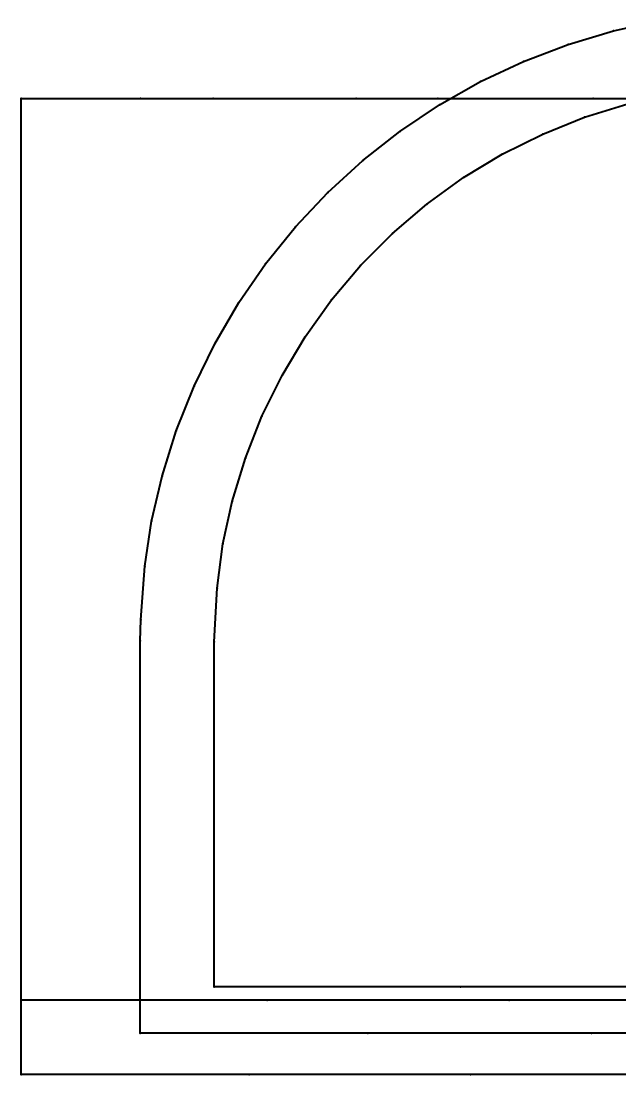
# Model space of a CAD drawing. Extents: x -2408 to 1029, y -526 to 2095.
# Drawn here: x 416.4 to 457.3, y 1470.2 to 1542.4 of the extents above; entities that cross this region are included whole.
import ezdxf

# ---------------------------------------------------------------- set-up
doc = ezdxf.new("R2010")
doc.units = 0

# ---------------------------------------------------------------- blocks, each defined once
blk = doc.blocks.new('-30')
at = {"layer": '1'}
for points in [[(281.533212, 796.135864), (266.529593, 796.135864), (251.06136, 796.135864), (235.699931, 796.135864), (220.231689, 796.135864), (204.781679, 796.135864), (189.638661, 796.135864), (174.015274, 796.135864), (174.015274, 862.937851), (187.175975, 862.937851), (202.55039, 862.937851), (218.340909, 862.937851), (233.516824, 862.937851), (249.711435, 862.937851), (265.049816, 862.937851), (280.228961, 862.937851)], [(194.876315, 640.993118), (179.795567, 640.993118), (164.491203, 640.993118), (148.894386, 640.993118), (148.894386, 667.858505), (148.944749, 669.294081), (149.21655, 672.948974), (149.68187, 676.036991), (150.400337, 679.11425), (151.376763, 682.214985), (152.599019, 685.285194), (154.012896, 688.1827), (155.661028, 690.998012), (157.4936, 693.648788), (159.542939, 696.183859), (161.751355, 698.5313), (164.156973, 700.73123), (166.691478, 702.721654), (169.400742, 704.538542), (172.206583, 706.127772), (175.148409, 707.512321), (178.208376, 708.682353), (181.30982, 709.613483), (184.323657, 710.274496)]]:
    blk.add_lwpolyline(points, dxfattribs=at)
at = {"layer": '14'}
for points in [[(288.227416, 801.215897), (269.265299, 801.215897), (255.025405, 801.215897), (238.793439, 801.215897), (223.404164, 801.215897), (207.430386, 801.215897), (190.876288, 801.215897), (174.015274, 801.215897), (174.015274, 862.937851), (182.200869, 862.937851), (196.968828, 862.937851), (213.179199, 862.937851), (229.86736, 862.937851), (245.673339, 862.937851), (262.127564, 862.937851), (278.779259, 862.937851)], [(187.38949, 644.168091), (170.835396, 644.168091), (153.97439, 644.168091), (153.97439, 667.79007), (154.173226, 671.459665), (154.561084, 674.478445), (155.197619, 677.391547), (156.109505, 680.361135), (157.244633, 683.229789), (158.614812, 686.013535), (160.198973, 688.660798), (162.004009, 691.186067), (163.995426, 693.542279), (166.184435, 695.742084), (168.530856, 697.745036), (171.047357, 699.562509), (173.686833, 701.159719), (176.463957, 702.543724), (179.326943, 703.692542), (182.291933, 704.618727)]]:
    blk.add_lwpolyline(points, dxfattribs=at)
at = {"layer": '2'}
for p in [(174.015274, 862.937851), (174.015274, 862.937851), (174.015274, 801.215897), (174.015274, 796.135864), (148.894386, 667.858505), (153.97439, 667.79007), (153.97439, 644.168091), (148.894386, 640.993118)]:
    blk.add_point(p, dxfattribs=at)
at = {"layer": '3'}
for p in [(182.200869, 862.937851), (187.175975, 862.937851), (196.968828, 862.937851), (202.55039, 862.937851), (213.179199, 862.937851), (190.876288, 801.215897), (207.430386, 801.215897), (189.638661, 796.135864), (204.781679, 796.135864), (181.30982, 709.613483), (178.208376, 708.682353), (175.148409, 707.512321), (172.206583, 706.127772), (169.400742, 704.538542), (179.326943, 703.692542), (166.691478, 702.721654), (176.463957, 702.543724), (164.156973, 700.73123), (173.686833, 701.159719), (171.047357, 699.562509), (161.751355, 698.5313), (168.530856, 697.745036), (159.542939, 696.183859), (166.184435, 695.742084), (157.4936, 693.648788), (163.995426, 693.542279), (162.004009, 691.186067), (155.661028, 690.998012), (160.198973, 688.660798), (154.012896, 688.1827), (158.614812, 686.013535), (152.599019, 685.285194), (157.244633, 683.229789), (151.376763, 682.214985), (156.109505, 680.361135), (150.400337, 679.11425), (155.197619, 677.391547), (149.68187, 676.036991), (154.561084, 674.478445), (149.21655, 672.948974), (154.173226, 671.459665), (148.944749, 669.294081), (170.835396, 644.168091), (164.491203, 640.993118), (179.795567, 640.993118)]:
    blk.add_point(p, dxfattribs=at)
blk = doc.blocks.new('-31')
at = {"layer": '1'}
for points in [[(281.533212, 796.135864), (266.529593, 796.135864), (251.06136, 796.135864), (235.699931, 796.135864), (220.231689, 796.135864), (204.781679, 796.135864), (189.638661, 796.135864), (174.015274, 796.135864), (174.015274, 862.937851), (187.175975, 862.937851), (202.55039, 862.937851), (218.340909, 862.937851), (233.516824, 862.937851), (249.711435, 862.937851), (265.049816, 862.937851), (280.228961, 862.937851)], [(194.876315, 640.993118), (179.795567, 640.993118), (164.491203, 640.993118), (148.894386, 640.993118), (148.894386, 667.858505), (148.944749, 669.294081), (149.21655, 672.948974), (149.68187, 676.036991), (150.400337, 679.11425), (151.376763, 682.214985), (152.599019, 685.285194), (154.012896, 688.1827), (155.661028, 690.998012), (157.4936, 693.648788), (159.542939, 696.183859), (161.751355, 698.5313), (164.156973, 700.73123), (166.691478, 702.721654), (169.400742, 704.538542), (172.206583, 706.127772), (175.148409, 707.512321), (178.208376, 708.682353), (181.30982, 709.613483), (184.323657, 710.274496)]]:
    blk.add_lwpolyline(points, dxfattribs=at)
at = {"layer": '14'}
for points in [[(288.227416, 801.215897), (269.265299, 801.215897), (255.025405, 801.215897), (238.793439, 801.215897), (223.404164, 801.215897), (207.430386, 801.215897), (190.876288, 801.215897), (174.015274, 801.215897), (174.015274, 862.937851), (182.200869, 862.937851), (196.968828, 862.937851), (213.179199, 862.937851), (229.86736, 862.937851), (245.673339, 862.937851), (262.127564, 862.937851), (278.779259, 862.937851)], [(187.38949, 644.168091), (170.835396, 644.168091), (153.97439, 644.168091), (153.97439, 667.79007), (154.173226, 671.459665), (154.561084, 674.478445), (155.197619, 677.391547), (156.109505, 680.361135), (157.244633, 683.229789), (158.614812, 686.013535), (160.198973, 688.660798), (162.004009, 691.186067), (163.995426, 693.542279), (166.184435, 695.742084), (168.530856, 697.745036), (171.047357, 699.562509), (173.686833, 701.159719), (176.463957, 702.543724), (179.326943, 703.692542), (182.291933, 704.618727)]]:
    blk.add_lwpolyline(points, dxfattribs=at)
at = {"layer": '2'}
for p in [(174.015274, 862.937851), (174.015274, 862.937851), (174.015274, 801.215897), (174.015274, 796.135864), (148.894386, 667.858505), (153.97439, 667.79007), (153.97439, 644.168091), (148.894386, 640.993118)]:
    blk.add_point(p, dxfattribs=at)
at = {"layer": '3'}
for p in [(182.200869, 862.937851), (187.175975, 862.937851), (196.968828, 862.937851), (202.55039, 862.937851), (213.179199, 862.937851), (190.876288, 801.215897), (207.430386, 801.215897), (189.638661, 796.135864), (204.781679, 796.135864), (181.30982, 709.613483), (178.208376, 708.682353), (175.148409, 707.512321), (172.206583, 706.127772), (169.400742, 704.538542), (179.326943, 703.692542), (166.691478, 702.721654), (176.463957, 702.543724), (164.156973, 700.73123), (173.686833, 701.159719), (171.047357, 699.562509), (161.751355, 698.5313), (168.530856, 697.745036), (159.542939, 696.183859), (166.184435, 695.742084), (157.4936, 693.648788), (163.995426, 693.542279), (162.004009, 691.186067), (155.661028, 690.998012), (160.198973, 688.660798), (154.012896, 688.1827), (158.614812, 686.013535), (152.599019, 685.285194), (157.244633, 683.229789), (151.376763, 682.214985), (156.109505, 680.361135), (150.400337, 679.11425), (155.197619, 677.391547), (149.68187, 676.036991), (154.561084, 674.478445), (149.21655, 672.948974), (154.173226, 671.459665), (148.944749, 669.294081), (170.835396, 644.168091), (164.491203, 640.993118), (179.795567, 640.993118)]:
    blk.add_point(p, dxfattribs=at)
blk = doc.blocks.new('-32')
at = {"layer": '1'}
for points in [[(281.533212, 796.135864), (266.529593, 796.135864), (251.06136, 796.135864), (235.699931, 796.135864), (220.231689, 796.135864), (204.781679, 796.135864), (189.638661, 796.135864), (174.015274, 796.135864), (174.015274, 862.937851), (187.175975, 862.937851), (202.55039, 862.937851), (218.340909, 862.937851), (233.516824, 862.937851), (249.711435, 862.937851), (265.049816, 862.937851), (280.228961, 862.937851)], [(194.876315, 640.993118), (179.795567, 640.993118), (164.491203, 640.993118), (148.894386, 640.993118), (148.894386, 667.858505), (148.944749, 669.294081), (149.21655, 672.948974), (149.68187, 676.036991), (150.400337, 679.11425), (151.376763, 682.214985), (152.599019, 685.285194), (154.012896, 688.1827), (155.661028, 690.998012), (157.4936, 693.648788), (159.542939, 696.183859), (161.751355, 698.5313), (164.156973, 700.73123), (166.691478, 702.721654), (169.400742, 704.538542), (172.206583, 706.127772), (175.148409, 707.512321), (178.208376, 708.682353), (181.30982, 709.613483), (184.323657, 710.274496)]]:
    blk.add_lwpolyline(points, dxfattribs=at)
at = {"layer": '14'}
for points in [[(288.227416, 801.215897), (269.265299, 801.215897), (255.025405, 801.215897), (238.793439, 801.215897), (223.404164, 801.215897), (207.430386, 801.215897), (190.876288, 801.215897), (174.015274, 801.215897), (174.015274, 862.937851), (182.200869, 862.937851), (196.968828, 862.937851), (213.179199, 862.937851), (229.86736, 862.937851), (245.673339, 862.937851), (262.127564, 862.937851), (278.779259, 862.937851)], [(187.38949, 644.168091), (170.835396, 644.168091), (153.97439, 644.168091), (153.97439, 667.79007), (154.173226, 671.459665), (154.561084, 674.478445), (155.197619, 677.391547), (156.109505, 680.361135), (157.244633, 683.229789), (158.614812, 686.013535), (160.198973, 688.660798), (162.004009, 691.186067), (163.995426, 693.542279), (166.184435, 695.742084), (168.530856, 697.745036), (171.047357, 699.562509), (173.686833, 701.159719), (176.463957, 702.543724), (179.326943, 703.692542), (182.291933, 704.618727)]]:
    blk.add_lwpolyline(points, dxfattribs=at)
at = {"layer": '2'}
for p in [(174.015274, 862.937851), (174.015274, 862.937851), (174.015274, 801.215897), (174.015274, 796.135864), (148.894386, 667.858505), (153.97439, 667.79007), (153.97439, 644.168091), (148.894386, 640.993118)]:
    blk.add_point(p, dxfattribs=at)
at = {"layer": '3'}
for p in [(182.200869, 862.937851), (187.175975, 862.937851), (196.968828, 862.937851), (202.55039, 862.937851), (213.179199, 862.937851), (190.876288, 801.215897), (207.430386, 801.215897), (189.638661, 796.135864), (204.781679, 796.135864), (181.30982, 709.613483), (178.208376, 708.682353), (175.148409, 707.512321), (172.206583, 706.127772), (169.400742, 704.538542), (179.326943, 703.692542), (166.691478, 702.721654), (176.463957, 702.543724), (164.156973, 700.73123), (173.686833, 701.159719), (171.047357, 699.562509), (161.751355, 698.5313), (168.530856, 697.745036), (159.542939, 696.183859), (166.184435, 695.742084), (157.4936, 693.648788), (163.995426, 693.542279), (162.004009, 691.186067), (155.661028, 690.998012), (160.198973, 688.660798), (154.012896, 688.1827), (158.614812, 686.013535), (152.599019, 685.285194), (157.244633, 683.229789), (151.376763, 682.214985), (156.109505, 680.361135), (150.400337, 679.11425), (155.197619, 677.391547), (149.68187, 676.036991), (154.561084, 674.478445), (149.21655, 672.948974), (154.173226, 671.459665), (148.944749, 669.294081), (170.835396, 644.168091), (164.491203, 640.993118), (179.795567, 640.993118)]:
    blk.add_point(p, dxfattribs=at)
blk = doc.blocks.new('-33')
at = {"layer": '1'}
for points in [[(281.533212, 796.135864), (266.529593, 796.135864), (251.06136, 796.135864), (235.699931, 796.135864), (220.231689, 796.135864), (204.781679, 796.135864), (189.638661, 796.135864), (174.015274, 796.135864), (174.015274, 862.937851), (187.175975, 862.937851), (202.55039, 862.937851), (218.340909, 862.937851), (233.516824, 862.937851), (249.711435, 862.937851), (265.049816, 862.937851), (280.228961, 862.937851)], [(194.876315, 640.993118), (179.795567, 640.993118), (164.491203, 640.993118), (148.894386, 640.993118), (148.894386, 667.858505), (148.944749, 669.294081), (149.21655, 672.948974), (149.68187, 676.036991), (150.400337, 679.11425), (151.376763, 682.214985), (152.599019, 685.285194), (154.012896, 688.1827), (155.661028, 690.998012), (157.4936, 693.648788), (159.542939, 696.183859), (161.751355, 698.5313), (164.156973, 700.73123), (166.691478, 702.721654), (169.400742, 704.538542), (172.206583, 706.127772), (175.148409, 707.512321), (178.208376, 708.682353), (181.30982, 709.613483), (184.323657, 710.274496)]]:
    blk.add_lwpolyline(points, dxfattribs=at)
at = {"layer": '14'}
for points in [[(288.227416, 801.215897), (269.265299, 801.215897), (255.025405, 801.215897), (238.793439, 801.215897), (223.404164, 801.215897), (207.430386, 801.215897), (190.876288, 801.215897), (174.015274, 801.215897), (174.015274, 862.937851), (182.200869, 862.937851), (196.968828, 862.937851), (213.179199, 862.937851), (229.86736, 862.937851), (245.673339, 862.937851), (262.127564, 862.937851), (278.779259, 862.937851)], [(187.38949, 644.168091), (170.835396, 644.168091), (153.97439, 644.168091), (153.97439, 667.79007), (154.173226, 671.459665), (154.561084, 674.478445), (155.197619, 677.391547), (156.109505, 680.361135), (157.244633, 683.229789), (158.614812, 686.013535), (160.198973, 688.660798), (162.004009, 691.186067), (163.995426, 693.542279), (166.184435, 695.742084), (168.530856, 697.745036), (171.047357, 699.562509), (173.686833, 701.159719), (176.463957, 702.543724), (179.326943, 703.692542), (182.291933, 704.618727)]]:
    blk.add_lwpolyline(points, dxfattribs=at)
at = {"layer": '2'}
for p in [(174.015274, 862.937851), (174.015274, 862.937851), (174.015274, 801.215897), (174.015274, 796.135864), (148.894386, 667.858505), (153.97439, 667.79007), (153.97439, 644.168091), (148.894386, 640.993118)]:
    blk.add_point(p, dxfattribs=at)
at = {"layer": '3'}
for p in [(182.200869, 862.937851), (187.175975, 862.937851), (196.968828, 862.937851), (202.55039, 862.937851), (213.179199, 862.937851), (190.876288, 801.215897), (207.430386, 801.215897), (189.638661, 796.135864), (204.781679, 796.135864), (181.30982, 709.613483), (178.208376, 708.682353), (175.148409, 707.512321), (172.206583, 706.127772), (169.400742, 704.538542), (179.326943, 703.692542), (166.691478, 702.721654), (176.463957, 702.543724), (164.156973, 700.73123), (173.686833, 701.159719), (171.047357, 699.562509), (161.751355, 698.5313), (168.530856, 697.745036), (159.542939, 696.183859), (166.184435, 695.742084), (157.4936, 693.648788), (163.995426, 693.542279), (162.004009, 691.186067), (155.661028, 690.998012), (160.198973, 688.660798), (154.012896, 688.1827), (158.614812, 686.013535), (152.599019, 685.285194), (157.244633, 683.229789), (151.376763, 682.214985), (156.109505, 680.361135), (150.400337, 679.11425), (155.197619, 677.391547), (149.68187, 676.036991), (154.561084, 674.478445), (149.21655, 672.948974), (154.173226, 671.459665), (148.944749, 669.294081), (170.835396, 644.168091), (164.491203, 640.993118), (179.795567, 640.993118)]:
    blk.add_point(p, dxfattribs=at)
blk = doc.blocks.new('-34')
at = {"layer": '1'}
for points in [[(281.533212, 796.135864), (266.529593, 796.135864), (251.06136, 796.135864), (235.699931, 796.135864), (220.231689, 796.135864), (204.781679, 796.135864), (189.638661, 796.135864), (174.015274, 796.135864), (174.015274, 862.937851), (187.175975, 862.937851), (202.55039, 862.937851), (218.340909, 862.937851), (233.516824, 862.937851), (249.711435, 862.937851), (265.049816, 862.937851), (280.228961, 862.937851)], [(194.876315, 640.993118), (179.795567, 640.993118), (164.491203, 640.993118), (148.894386, 640.993118), (148.894386, 667.858505), (148.944749, 669.294081), (149.21655, 672.948974), (149.68187, 676.036991), (150.400337, 679.11425), (151.376763, 682.214985), (152.599019, 685.285194), (154.012896, 688.1827), (155.661028, 690.998012), (157.4936, 693.648788), (159.542939, 696.183859), (161.751355, 698.5313), (164.156973, 700.73123), (166.691478, 702.721654), (169.400742, 704.538542), (172.206583, 706.127772), (175.148409, 707.512321), (178.208376, 708.682353), (181.30982, 709.613483), (184.323657, 710.274496)]]:
    blk.add_lwpolyline(points, dxfattribs=at)
at = {"layer": '14'}
for points in [[(288.227416, 801.215897), (269.265299, 801.215897), (255.025405, 801.215897), (238.793439, 801.215897), (223.404164, 801.215897), (207.430386, 801.215897), (190.876288, 801.215897), (174.015274, 801.215897), (174.015274, 862.937851), (182.200869, 862.937851), (196.968828, 862.937851), (213.179199, 862.937851), (229.86736, 862.937851), (245.673339, 862.937851), (262.127564, 862.937851), (278.779259, 862.937851)], [(187.38949, 644.168091), (170.835396, 644.168091), (153.97439, 644.168091), (153.97439, 667.79007), (154.173226, 671.459665), (154.561084, 674.478445), (155.197619, 677.391547), (156.109505, 680.361135), (157.244633, 683.229789), (158.614812, 686.013535), (160.198973, 688.660798), (162.004009, 691.186067), (163.995426, 693.542279), (166.184435, 695.742084), (168.530856, 697.745036), (171.047357, 699.562509), (173.686833, 701.159719), (176.463957, 702.543724), (179.326943, 703.692542), (182.291933, 704.618727)]]:
    blk.add_lwpolyline(points, dxfattribs=at)
at = {"layer": '2'}
for p in [(174.015274, 862.937851), (174.015274, 862.937851), (174.015274, 801.215897), (174.015274, 796.135864), (148.894386, 667.858505), (153.97439, 667.79007), (153.97439, 644.168091), (148.894386, 640.993118)]:
    blk.add_point(p, dxfattribs=at)
at = {"layer": '3'}
for p in [(182.200869, 862.937851), (187.175975, 862.937851), (196.968828, 862.937851), (202.55039, 862.937851), (213.179199, 862.937851), (190.876288, 801.215897), (207.430386, 801.215897), (189.638661, 796.135864), (204.781679, 796.135864), (181.30982, 709.613483), (178.208376, 708.682353), (175.148409, 707.512321), (172.206583, 706.127772), (169.400742, 704.538542), (179.326943, 703.692542), (166.691478, 702.721654), (176.463957, 702.543724), (164.156973, 700.73123), (173.686833, 701.159719), (171.047357, 699.562509), (161.751355, 698.5313), (168.530856, 697.745036), (159.542939, 696.183859), (166.184435, 695.742084), (157.4936, 693.648788), (163.995426, 693.542279), (162.004009, 691.186067), (155.661028, 690.998012), (160.198973, 688.660798), (154.012896, 688.1827), (158.614812, 686.013535), (152.599019, 685.285194), (157.244633, 683.229789), (151.376763, 682.214985), (156.109505, 680.361135), (150.400337, 679.11425), (155.197619, 677.391547), (149.68187, 676.036991), (154.561084, 674.478445), (149.21655, 672.948974), (154.173226, 671.459665), (148.944749, 669.294081), (170.835396, 644.168091), (164.491203, 640.993118), (179.795567, 640.993118)]:
    blk.add_point(p, dxfattribs=at)
blk = doc.blocks.new('-35')
at = {"layer": '1'}
for points in [[(281.533212, 796.135864), (266.529593, 796.135864), (251.06136, 796.135864), (235.699931, 796.135864), (220.231689, 796.135864), (204.781679, 796.135864), (189.638661, 796.135864), (174.015274, 796.135864), (174.015274, 862.937851), (187.175975, 862.937851), (202.55039, 862.937851), (218.340909, 862.937851), (233.516824, 862.937851), (249.711435, 862.937851), (265.049816, 862.937851), (280.228961, 862.937851)], [(194.876315, 640.993118), (179.795567, 640.993118), (164.491203, 640.993118), (148.894386, 640.993118), (148.894386, 667.858505), (148.944749, 669.294081), (149.21655, 672.948974), (149.68187, 676.036991), (150.400337, 679.11425), (151.376763, 682.214985), (152.599019, 685.285194), (154.012896, 688.1827), (155.661028, 690.998012), (157.4936, 693.648788), (159.542939, 696.183859), (161.751355, 698.5313), (164.156973, 700.73123), (166.691478, 702.721654), (169.400742, 704.538542), (172.206583, 706.127772), (175.148409, 707.512321), (178.208376, 708.682353), (181.30982, 709.613483), (184.323657, 710.274496)]]:
    blk.add_lwpolyline(points, dxfattribs=at)
at = {"layer": '14'}
for points in [[(288.227416, 801.215897), (269.265299, 801.215897), (255.025405, 801.215897), (238.793439, 801.215897), (223.404164, 801.215897), (207.430386, 801.215897), (190.876288, 801.215897), (174.015274, 801.215897), (174.015274, 862.937851), (182.200869, 862.937851), (196.968828, 862.937851), (213.179199, 862.937851), (229.86736, 862.937851), (245.673339, 862.937851), (262.127564, 862.937851), (278.779259, 862.937851)], [(187.38949, 644.168091), (170.835396, 644.168091), (153.97439, 644.168091), (153.97439, 667.79007), (154.173226, 671.459665), (154.561084, 674.478445), (155.197619, 677.391547), (156.109505, 680.361135), (157.244633, 683.229789), (158.614812, 686.013535), (160.198973, 688.660798), (162.004009, 691.186067), (163.995426, 693.542279), (166.184435, 695.742084), (168.530856, 697.745036), (171.047357, 699.562509), (173.686833, 701.159719), (176.463957, 702.543724), (179.326943, 703.692542), (182.291933, 704.618727)]]:
    blk.add_lwpolyline(points, dxfattribs=at)
at = {"layer": '2'}
for p in [(174.015274, 862.937851), (174.015274, 862.937851), (174.015274, 801.215897), (174.015274, 796.135864), (148.894386, 667.858505), (153.97439, 667.79007), (153.97439, 644.168091), (148.894386, 640.993118)]:
    blk.add_point(p, dxfattribs=at)
at = {"layer": '3'}
for p in [(182.200869, 862.937851), (187.175975, 862.937851), (196.968828, 862.937851), (202.55039, 862.937851), (213.179199, 862.937851), (190.876288, 801.215897), (207.430386, 801.215897), (189.638661, 796.135864), (204.781679, 796.135864), (181.30982, 709.613483), (178.208376, 708.682353), (175.148409, 707.512321), (172.206583, 706.127772), (169.400742, 704.538542), (179.326943, 703.692542), (166.691478, 702.721654), (176.463957, 702.543724), (164.156973, 700.73123), (173.686833, 701.159719), (171.047357, 699.562509), (161.751355, 698.5313), (168.530856, 697.745036), (159.542939, 696.183859), (166.184435, 695.742084), (157.4936, 693.648788), (163.995426, 693.542279), (162.004009, 691.186067), (155.661028, 690.998012), (160.198973, 688.660798), (154.012896, 688.1827), (158.614812, 686.013535), (152.599019, 685.285194), (157.244633, 683.229789), (151.376763, 682.214985), (156.109505, 680.361135), (150.400337, 679.11425), (155.197619, 677.391547), (149.68187, 676.036991), (154.561084, 674.478445), (149.21655, 672.948974), (154.173226, 671.459665), (148.944749, 669.294081), (170.835396, 644.168091), (164.491203, 640.993118), (179.795567, 640.993118)]:
    blk.add_point(p, dxfattribs=at)
blk = doc.blocks.new('-36')
at = {"layer": '1'}
for points in [[(281.533212, 796.135864), (266.529593, 796.135864), (251.06136, 796.135864), (235.699931, 796.135864), (220.231689, 796.135864), (204.781679, 796.135864), (189.638661, 796.135864), (174.015274, 796.135864), (174.015274, 862.937851), (187.175975, 862.937851), (202.55039, 862.937851), (218.340909, 862.937851), (233.516824, 862.937851), (249.711435, 862.937851), (265.049816, 862.937851), (280.228961, 862.937851)], [(194.876315, 640.993118), (179.795567, 640.993118), (164.491203, 640.993118), (148.894386, 640.993118), (148.894386, 667.858505), (148.944749, 669.294081), (149.21655, 672.948974), (149.68187, 676.036991), (150.400337, 679.11425), (151.376763, 682.214985), (152.599019, 685.285194), (154.012896, 688.1827), (155.661028, 690.998012), (157.4936, 693.648788), (159.542939, 696.183859), (161.751355, 698.5313), (164.156973, 700.73123), (166.691478, 702.721654), (169.400742, 704.538542), (172.206583, 706.127772), (175.148409, 707.512321), (178.208376, 708.682353), (181.30982, 709.613483), (184.323657, 710.274496)]]:
    blk.add_lwpolyline(points, dxfattribs=at)
at = {"layer": '14'}
for points in [[(288.227416, 801.215897), (269.265299, 801.215897), (255.025405, 801.215897), (238.793439, 801.215897), (223.404164, 801.215897), (207.430386, 801.215897), (190.876288, 801.215897), (174.015274, 801.215897), (174.015274, 862.937851), (182.200869, 862.937851), (196.968828, 862.937851), (213.179199, 862.937851), (229.86736, 862.937851), (245.673339, 862.937851), (262.127564, 862.937851), (278.779259, 862.937851)], [(187.38949, 644.168091), (170.835396, 644.168091), (153.97439, 644.168091), (153.97439, 667.79007), (154.173226, 671.459665), (154.561084, 674.478445), (155.197619, 677.391547), (156.109505, 680.361135), (157.244633, 683.229789), (158.614812, 686.013535), (160.198973, 688.660798), (162.004009, 691.186067), (163.995426, 693.542279), (166.184435, 695.742084), (168.530856, 697.745036), (171.047357, 699.562509), (173.686833, 701.159719), (176.463957, 702.543724), (179.326943, 703.692542), (182.291933, 704.618727)]]:
    blk.add_lwpolyline(points, dxfattribs=at)
at = {"layer": '2'}
for p in [(174.015274, 862.937851), (174.015274, 862.937851), (174.015274, 801.215897), (174.015274, 796.135864), (148.894386, 667.858505), (153.97439, 667.79007), (153.97439, 644.168091), (148.894386, 640.993118)]:
    blk.add_point(p, dxfattribs=at)
at = {"layer": '3'}
for p in [(182.200869, 862.937851), (187.175975, 862.937851), (196.968828, 862.937851), (202.55039, 862.937851), (213.179199, 862.937851), (190.876288, 801.215897), (207.430386, 801.215897), (189.638661, 796.135864), (204.781679, 796.135864), (181.30982, 709.613483), (178.208376, 708.682353), (175.148409, 707.512321), (172.206583, 706.127772), (169.400742, 704.538542), (179.326943, 703.692542), (166.691478, 702.721654), (176.463957, 702.543724), (164.156973, 700.73123), (173.686833, 701.159719), (171.047357, 699.562509), (161.751355, 698.5313), (168.530856, 697.745036), (159.542939, 696.183859), (166.184435, 695.742084), (157.4936, 693.648788), (163.995426, 693.542279), (162.004009, 691.186067), (155.661028, 690.998012), (160.198973, 688.660798), (154.012896, 688.1827), (158.614812, 686.013535), (152.599019, 685.285194), (157.244633, 683.229789), (151.376763, 682.214985), (156.109505, 680.361135), (150.400337, 679.11425), (155.197619, 677.391547), (149.68187, 676.036991), (154.561084, 674.478445), (149.21655, 672.948974), (154.173226, 671.459665), (148.944749, 669.294081), (170.835396, 644.168091), (164.491203, 640.993118), (179.795567, 640.993118)]:
    blk.add_point(p, dxfattribs=at)
blk = doc.blocks.new('-37')
at = {"layer": '1'}
for points in [[(281.533212, 796.135864), (266.529593, 796.135864), (251.06136, 796.135864), (235.699931, 796.135864), (220.231689, 796.135864), (204.781679, 796.135864), (189.638661, 796.135864), (174.015274, 796.135864), (174.015274, 862.937851), (187.175975, 862.937851), (202.55039, 862.937851), (218.340909, 862.937851), (233.516824, 862.937851), (249.711435, 862.937851), (265.049816, 862.937851), (280.228961, 862.937851)], [(194.876315, 640.993118), (179.795567, 640.993118), (164.491203, 640.993118), (148.894386, 640.993118), (148.894386, 667.858505), (148.944749, 669.294081), (149.21655, 672.948974), (149.68187, 676.036991), (150.400337, 679.11425), (151.376763, 682.214985), (152.599019, 685.285194), (154.012896, 688.1827), (155.661028, 690.998012), (157.4936, 693.648788), (159.542939, 696.183859), (161.751355, 698.5313), (164.156973, 700.73123), (166.691478, 702.721654), (169.400742, 704.538542), (172.206583, 706.127772), (175.148409, 707.512321), (178.208376, 708.682353), (181.30982, 709.613483), (184.323657, 710.274496)]]:
    blk.add_lwpolyline(points, dxfattribs=at)
at = {"layer": '14'}
for points in [[(288.227416, 801.215897), (269.265299, 801.215897), (255.025405, 801.215897), (238.793439, 801.215897), (223.404164, 801.215897), (207.430386, 801.215897), (190.876288, 801.215897), (174.015274, 801.215897), (174.015274, 862.937851), (182.200869, 862.937851), (196.968828, 862.937851), (213.179199, 862.937851), (229.86736, 862.937851), (245.673339, 862.937851), (262.127564, 862.937851), (278.779259, 862.937851)], [(187.38949, 644.168091), (170.835396, 644.168091), (153.97439, 644.168091), (153.97439, 667.79007), (154.173226, 671.459665), (154.561084, 674.478445), (155.197619, 677.391547), (156.109505, 680.361135), (157.244633, 683.229789), (158.614812, 686.013535), (160.198973, 688.660798), (162.004009, 691.186067), (163.995426, 693.542279), (166.184435, 695.742084), (168.530856, 697.745036), (171.047357, 699.562509), (173.686833, 701.159719), (176.463957, 702.543724), (179.326943, 703.692542), (182.291933, 704.618727)]]:
    blk.add_lwpolyline(points, dxfattribs=at)
at = {"layer": '2'}
for p in [(174.015274, 862.937851), (174.015274, 862.937851), (174.015274, 801.215897), (174.015274, 796.135864), (148.894386, 667.858505), (153.97439, 667.79007), (153.97439, 644.168091), (148.894386, 640.993118)]:
    blk.add_point(p, dxfattribs=at)
at = {"layer": '3'}
for p in [(182.200869, 862.937851), (187.175975, 862.937851), (196.968828, 862.937851), (202.55039, 862.937851), (213.179199, 862.937851), (190.876288, 801.215897), (207.430386, 801.215897), (189.638661, 796.135864), (204.781679, 796.135864), (181.30982, 709.613483), (178.208376, 708.682353), (175.148409, 707.512321), (172.206583, 706.127772), (169.400742, 704.538542), (179.326943, 703.692542), (166.691478, 702.721654), (176.463957, 702.543724), (164.156973, 700.73123), (173.686833, 701.159719), (171.047357, 699.562509), (161.751355, 698.5313), (168.530856, 697.745036), (159.542939, 696.183859), (166.184435, 695.742084), (157.4936, 693.648788), (163.995426, 693.542279), (162.004009, 691.186067), (155.661028, 690.998012), (160.198973, 688.660798), (154.012896, 688.1827), (158.614812, 686.013535), (152.599019, 685.285194), (157.244633, 683.229789), (151.376763, 682.214985), (156.109505, 680.361135), (150.400337, 679.11425), (155.197619, 677.391547), (149.68187, 676.036991), (154.561084, 674.478445), (149.21655, 672.948974), (154.173226, 671.459665), (148.944749, 669.294081), (170.835396, 644.168091), (164.491203, 640.993118), (179.795567, 640.993118)]:
    blk.add_point(p, dxfattribs=at)
blk = doc.blocks.new('-38')
at = {"layer": '1'}
for points in [[(281.533212, 796.135864), (266.529593, 796.135864), (251.06136, 796.135864), (235.699931, 796.135864), (220.231689, 796.135864), (204.781679, 796.135864), (189.638661, 796.135864), (174.015274, 796.135864), (174.015274, 862.937851), (187.175975, 862.937851), (202.55039, 862.937851), (218.340909, 862.937851), (233.516824, 862.937851), (249.711435, 862.937851), (265.049816, 862.937851), (280.228961, 862.937851)], [(194.876315, 640.993118), (179.795567, 640.993118), (164.491203, 640.993118), (148.894386, 640.993118), (148.894386, 667.858505), (148.944749, 669.294081), (149.21655, 672.948974), (149.68187, 676.036991), (150.400337, 679.11425), (151.376763, 682.214985), (152.599019, 685.285194), (154.012896, 688.1827), (155.661028, 690.998012), (157.4936, 693.648788), (159.542939, 696.183859), (161.751355, 698.5313), (164.156973, 700.73123), (166.691478, 702.721654), (169.400742, 704.538542), (172.206583, 706.127772), (175.148409, 707.512321), (178.208376, 708.682353), (181.30982, 709.613483), (184.323657, 710.274496)]]:
    blk.add_lwpolyline(points, dxfattribs=at)
at = {"layer": '14'}
for points in [[(288.227416, 801.215897), (269.265299, 801.215897), (255.025405, 801.215897), (238.793439, 801.215897), (223.404164, 801.215897), (207.430386, 801.215897), (190.876288, 801.215897), (174.015274, 801.215897), (174.015274, 862.937851), (182.200869, 862.937851), (196.968828, 862.937851), (213.179199, 862.937851), (229.86736, 862.937851), (245.673339, 862.937851), (262.127564, 862.937851), (278.779259, 862.937851)], [(187.38949, 644.168091), (170.835396, 644.168091), (153.97439, 644.168091), (153.97439, 667.79007), (154.173226, 671.459665), (154.561084, 674.478445), (155.197619, 677.391547), (156.109505, 680.361135), (157.244633, 683.229789), (158.614812, 686.013535), (160.198973, 688.660798), (162.004009, 691.186067), (163.995426, 693.542279), (166.184435, 695.742084), (168.530856, 697.745036), (171.047357, 699.562509), (173.686833, 701.159719), (176.463957, 702.543724), (179.326943, 703.692542), (182.291933, 704.618727)]]:
    blk.add_lwpolyline(points, dxfattribs=at)
at = {"layer": '2'}
for p in [(174.015274, 862.937851), (174.015274, 862.937851), (174.015274, 801.215897), (174.015274, 796.135864), (148.894386, 667.858505), (153.97439, 667.79007), (153.97439, 644.168091), (148.894386, 640.993118)]:
    blk.add_point(p, dxfattribs=at)
at = {"layer": '3'}
for p in [(182.200869, 862.937851), (187.175975, 862.937851), (196.968828, 862.937851), (202.55039, 862.937851), (213.179199, 862.937851), (190.876288, 801.215897), (207.430386, 801.215897), (189.638661, 796.135864), (204.781679, 796.135864), (181.30982, 709.613483), (178.208376, 708.682353), (175.148409, 707.512321), (172.206583, 706.127772), (169.400742, 704.538542), (179.326943, 703.692542), (166.691478, 702.721654), (176.463957, 702.543724), (164.156973, 700.73123), (173.686833, 701.159719), (171.047357, 699.562509), (161.751355, 698.5313), (168.530856, 697.745036), (159.542939, 696.183859), (166.184435, 695.742084), (157.4936, 693.648788), (163.995426, 693.542279), (162.004009, 691.186067), (155.661028, 690.998012), (160.198973, 688.660798), (154.012896, 688.1827), (158.614812, 686.013535), (152.599019, 685.285194), (157.244633, 683.229789), (151.376763, 682.214985), (156.109505, 680.361135), (150.400337, 679.11425), (155.197619, 677.391547), (149.68187, 676.036991), (154.561084, 674.478445), (149.21655, 672.948974), (154.173226, 671.459665), (148.944749, 669.294081), (170.835396, 644.168091), (164.491203, 640.993118), (179.795567, 640.993118)]:
    blk.add_point(p, dxfattribs=at)
blk = doc.blocks.new('-39')
at = {"layer": '1'}
for points in [[(281.533212, 796.135864), (266.529593, 796.135864), (251.06136, 796.135864), (235.699931, 796.135864), (220.231689, 796.135864), (204.781679, 796.135864), (189.638661, 796.135864), (174.015274, 796.135864), (174.015274, 862.937851), (187.175975, 862.937851), (202.55039, 862.937851), (218.340909, 862.937851), (233.516824, 862.937851), (249.711435, 862.937851), (265.049816, 862.937851), (280.228961, 862.937851)], [(194.876315, 640.993118), (179.795567, 640.993118), (164.491203, 640.993118), (148.894386, 640.993118), (148.894386, 667.858505), (148.944749, 669.294081), (149.21655, 672.948974), (149.68187, 676.036991), (150.400337, 679.11425), (151.376763, 682.214985), (152.599019, 685.285194), (154.012896, 688.1827), (155.661028, 690.998012), (157.4936, 693.648788), (159.542939, 696.183859), (161.751355, 698.5313), (164.156973, 700.73123), (166.691478, 702.721654), (169.400742, 704.538542), (172.206583, 706.127772), (175.148409, 707.512321), (178.208376, 708.682353), (181.30982, 709.613483), (184.323657, 710.274496)]]:
    blk.add_lwpolyline(points, dxfattribs=at)
at = {"layer": '14'}
for points in [[(288.227416, 801.215897), (269.265299, 801.215897), (255.025405, 801.215897), (238.793439, 801.215897), (223.404164, 801.215897), (207.430386, 801.215897), (190.876288, 801.215897), (174.015274, 801.215897), (174.015274, 862.937851), (182.200869, 862.937851), (196.968828, 862.937851), (213.179199, 862.937851), (229.86736, 862.937851), (245.673339, 862.937851), (262.127564, 862.937851), (278.779259, 862.937851)], [(187.38949, 644.168091), (170.835396, 644.168091), (153.97439, 644.168091), (153.97439, 667.79007), (154.173226, 671.459665), (154.561084, 674.478445), (155.197619, 677.391547), (156.109505, 680.361135), (157.244633, 683.229789), (158.614812, 686.013535), (160.198973, 688.660798), (162.004009, 691.186067), (163.995426, 693.542279), (166.184435, 695.742084), (168.530856, 697.745036), (171.047357, 699.562509), (173.686833, 701.159719), (176.463957, 702.543724), (179.326943, 703.692542), (182.291933, 704.618727)]]:
    blk.add_lwpolyline(points, dxfattribs=at)
at = {"layer": '2'}
for p in [(174.015274, 862.937851), (174.015274, 862.937851), (174.015274, 801.215897), (174.015274, 796.135864), (148.894386, 667.858505), (153.97439, 667.79007), (153.97439, 644.168091), (148.894386, 640.993118)]:
    blk.add_point(p, dxfattribs=at)
at = {"layer": '3'}
for p in [(182.200869, 862.937851), (187.175975, 862.937851), (196.968828, 862.937851), (202.55039, 862.937851), (213.179199, 862.937851), (190.876288, 801.215897), (207.430386, 801.215897), (189.638661, 796.135864), (204.781679, 796.135864), (181.30982, 709.613483), (178.208376, 708.682353), (175.148409, 707.512321), (172.206583, 706.127772), (169.400742, 704.538542), (179.326943, 703.692542), (166.691478, 702.721654), (176.463957, 702.543724), (164.156973, 700.73123), (173.686833, 701.159719), (171.047357, 699.562509), (161.751355, 698.5313), (168.530856, 697.745036), (159.542939, 696.183859), (166.184435, 695.742084), (157.4936, 693.648788), (163.995426, 693.542279), (162.004009, 691.186067), (155.661028, 690.998012), (160.198973, 688.660798), (154.012896, 688.1827), (158.614812, 686.013535), (152.599019, 685.285194), (157.244633, 683.229789), (151.376763, 682.214985), (156.109505, 680.361135), (150.400337, 679.11425), (155.197619, 677.391547), (149.68187, 676.036991), (154.561084, 674.478445), (149.21655, 672.948974), (154.173226, 671.459665), (148.944749, 669.294081), (170.835396, 644.168091), (164.491203, 640.993118), (179.795567, 640.993118)]:
    blk.add_point(p, dxfattribs=at)
blk = doc.blocks.new('-40')
at = {"layer": '1'}
for points in [[(281.533212, 796.135864), (266.529593, 796.135864), (251.06136, 796.135864), (235.699931, 796.135864), (220.231689, 796.135864), (204.781679, 796.135864), (189.638661, 796.135864), (174.015274, 796.135864), (174.015274, 862.937851), (187.175975, 862.937851), (202.55039, 862.937851), (218.340909, 862.937851), (233.516824, 862.937851), (249.711435, 862.937851), (265.049816, 862.937851), (280.228961, 862.937851)], [(194.876315, 640.993118), (179.795567, 640.993118), (164.491203, 640.993118), (148.894386, 640.993118), (148.894386, 667.858505), (148.944749, 669.294081), (149.21655, 672.948974), (149.68187, 676.036991), (150.400337, 679.11425), (151.376763, 682.214985), (152.599019, 685.285194), (154.012896, 688.1827), (155.661028, 690.998012), (157.4936, 693.648788), (159.542939, 696.183859), (161.751355, 698.5313), (164.156973, 700.73123), (166.691478, 702.721654), (169.400742, 704.538542), (172.206583, 706.127772), (175.148409, 707.512321), (178.208376, 708.682353), (181.30982, 709.613483), (184.323657, 710.274496)]]:
    blk.add_lwpolyline(points, dxfattribs=at)
at = {"layer": '14'}
for points in [[(288.227416, 801.215897), (269.265299, 801.215897), (255.025405, 801.215897), (238.793439, 801.215897), (223.404164, 801.215897), (207.430386, 801.215897), (190.876288, 801.215897), (174.015274, 801.215897), (174.015274, 862.937851), (182.200869, 862.937851), (196.968828, 862.937851), (213.179199, 862.937851), (229.86736, 862.937851), (245.673339, 862.937851), (262.127564, 862.937851), (278.779259, 862.937851)], [(187.38949, 644.168091), (170.835396, 644.168091), (153.97439, 644.168091), (153.97439, 667.79007), (154.173226, 671.459665), (154.561084, 674.478445), (155.197619, 677.391547), (156.109505, 680.361135), (157.244633, 683.229789), (158.614812, 686.013535), (160.198973, 688.660798), (162.004009, 691.186067), (163.995426, 693.542279), (166.184435, 695.742084), (168.530856, 697.745036), (171.047357, 699.562509), (173.686833, 701.159719), (176.463957, 702.543724), (179.326943, 703.692542), (182.291933, 704.618727)]]:
    blk.add_lwpolyline(points, dxfattribs=at)
at = {"layer": '2'}
for p in [(174.015274, 862.937851), (174.015274, 862.937851), (174.015274, 801.215897), (174.015274, 796.135864), (148.894386, 667.858505), (153.97439, 667.79007), (153.97439, 644.168091), (148.894386, 640.993118)]:
    blk.add_point(p, dxfattribs=at)
at = {"layer": '3'}
for p in [(182.200869, 862.937851), (187.175975, 862.937851), (196.968828, 862.937851), (202.55039, 862.937851), (213.179199, 862.937851), (190.876288, 801.215897), (207.430386, 801.215897), (189.638661, 796.135864), (204.781679, 796.135864), (181.30982, 709.613483), (178.208376, 708.682353), (175.148409, 707.512321), (172.206583, 706.127772), (169.400742, 704.538542), (179.326943, 703.692542), (166.691478, 702.721654), (176.463957, 702.543724), (164.156973, 700.73123), (173.686833, 701.159719), (171.047357, 699.562509), (161.751355, 698.5313), (168.530856, 697.745036), (159.542939, 696.183859), (166.184435, 695.742084), (157.4936, 693.648788), (163.995426, 693.542279), (162.004009, 691.186067), (155.661028, 690.998012), (160.198973, 688.660798), (154.012896, 688.1827), (158.614812, 686.013535), (152.599019, 685.285194), (157.244633, 683.229789), (151.376763, 682.214985), (156.109505, 680.361135), (150.400337, 679.11425), (155.197619, 677.391547), (149.68187, 676.036991), (154.561084, 674.478445), (149.21655, 672.948974), (154.173226, 671.459665), (148.944749, 669.294081), (170.835396, 644.168091), (164.491203, 640.993118), (179.795567, 640.993118)]:
    blk.add_point(p, dxfattribs=at)

msp = doc.modelspace()

# ---------------------------------------------------------------- block references
at = {"layer": '1'}
for name, p in [('-30', (275.61524, 832.076891)), ('-31', (275.61524, 832.076891)), ('-32', (275.61524, 832.076891)), ('-33', (275.61524, 832.076891)), ('-34', (275.61524, 832.076891)), ('-35', (275.61524, 832.076891)), ('-36', (275.61524, 832.076891)), ('-37', (275.61524, 832.076891)), ('-38', (275.61524, 832.076891)), ('-39', (275.61524, 832.076891)), ('-40', (275.61524, 832.076891)), ('-30', (242.348354, 674.107349)), ('-31', (242.348354, 674.107349)), ('-32', (242.348354, 674.107349)), ('-33', (242.348354, 674.107349)), ('-34', (242.348354, 674.107349)), ('-35', (242.348354, 674.107349)), ('-36', (242.348354, 674.107349)), ('-37', (242.348354, 674.107349)), ('-38', (242.348354, 674.107349)), ('-39', (242.348354, 674.107349)), ('-40', (242.348354, 674.107349))]:
    msp.add_blockref(name, p, dxfattribs=at)

doc.saveas('drawing.dxf')
